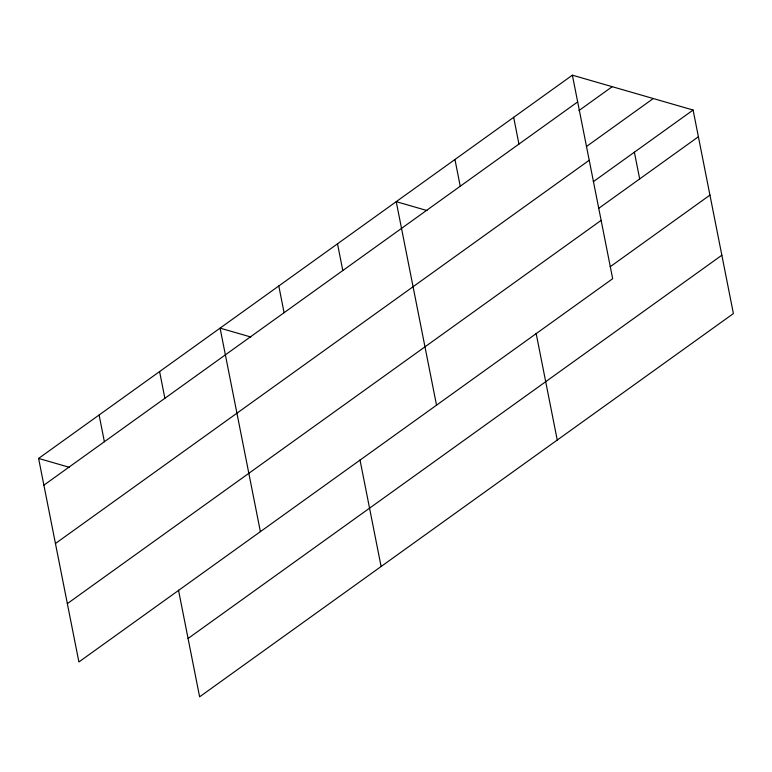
<?xml version="1.0" encoding="UTF-8"?>
<svg xmlns="http://www.w3.org/2000/svg" width="772" height="772" viewBox="0 0 772 772"><rect width="100%" height="100%" fill="white"/><g stroke="black" fill="none" stroke-linecap="round" stroke-linejoin="round"><path stroke-width="1.16" d="M572.38 75.183L612.678 278.702L78.898 661.961L38.6 458.433L572.38 75.183L693.102 110.039L733.4 313.567L199.62 696.817L178.506 590.155M43.888 485.163L577.668 101.914M578.942 110.579L612.215 86.686M586.72 146.323L653.266 98.536M55.449 543.507L589.219 160.258M593.282 181.709L693.102 110.039M598.58 208.44L698.39 136.769M67.347 603.617L601.127 220.367M610.131 266.784L709.951 195.113M188.069 638.473L721.849 255.223M426.964 210.534L396.229 201.656L436.527 405.175M250.813 337.007L220.088 328.129L260.386 531.647M38.6 458.433L69.335 467.311M634.381 152.2L639.679 178.93M513.66 117.344L518.958 144.075M536.135 333.369L557.249 440.04M454.949 159.495L460.237 186.226M337.518 243.817L342.807 270.547M359.984 459.842L381.107 566.513M278.798 285.968L284.096 312.699M159.592 371.564L164.88 398.294M99.096 414.998L104.384 441.729"/></g></svg>
